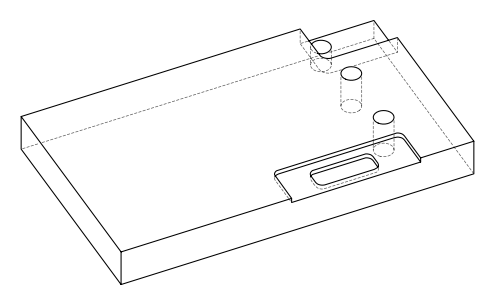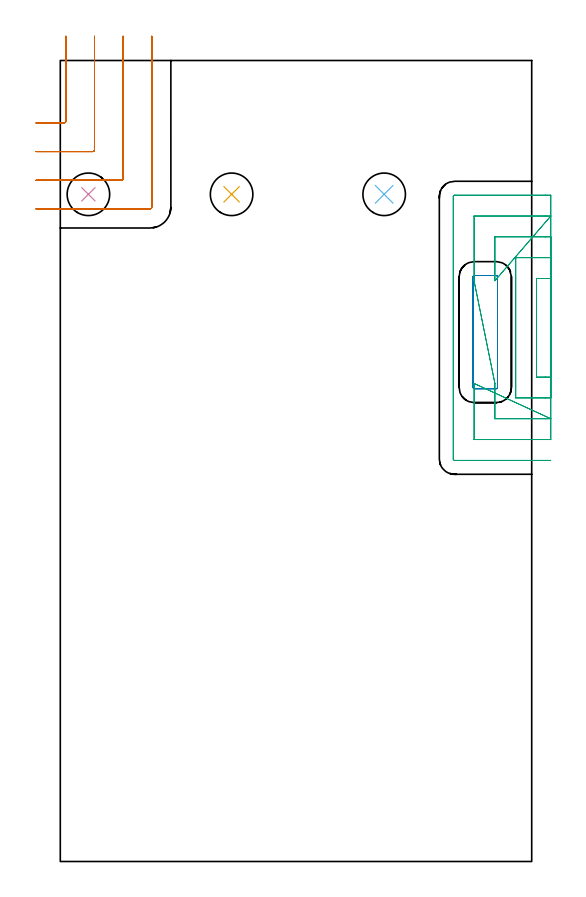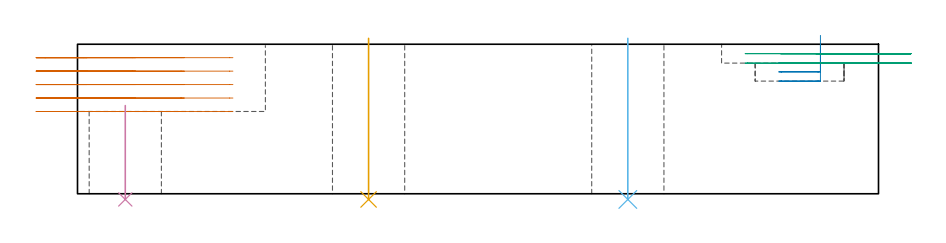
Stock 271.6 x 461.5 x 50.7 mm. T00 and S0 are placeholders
(PLAN: 6 operations, 2 tool changes, 13.5 min)
(1 MILL_CORNER_NOTCH_RECTANGULAR | CORNER_NOTCH_RECTANGULAR | UGT0201_105 | Follow Part, ap 5.5, ae 75% | 5.15 min | 139448 mm3)
(2 MILL_RECTANGULAR_POCKET | POCKET_RECTANGULAR_STRAIGHT | UGT0201_008 | Follow Part, ap 4, ae 75% | 1.65 min | 29746 mm3)
(3 MILL_SLOT | SLOT_PARTIAL_RECTANGULAR | UGT0201_008 | Follow Part, ap 4, ae 75% | 6.14 min | 42042 mm3)
(4 INDEXABLE_INSERT_DRILL_THROUGH_HOLE_FROM_SOLID | STEP1HOLE | NXT0302_020 | 0.13 min | 13125 mm3)
(5 INDEXABLE_INSERT_DRILL_THROUGH_HOLE_FROM_SOLID_1 | STEP1HOLE_1 | NXT0302_020 | 0.22 min | 23878 mm3)
(6 INDEXABLE_INSERT_DRILL_THROUGH_HOLE_FROM_SOLID_2 | STEP1HOLE_2 | NXT0302_020 | 0.22 min | 23868 mm3)
(TOOL UGT0201_105 | End Mill 22 mm | D22 FL25 Z2)
(TOOL UGT0201_008 | End Mill 16 mm | D16 FL32 Z4)
(TOOL NXT0302_020 | Index. Insert Drill 24.5mm [880-D2450L25-03] | D24.5 PA176 FL74 Z2)
(OP 1 MILL_CORNER_NOTCH_RECTANGULAR)
G17 G21 G94 G90
T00 M6
G54
G17 G0 G90 X-14. Y425.5 S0 M3
G43 Z60.7 H0
Z46.14
G94 G1 X-11. F250.
X2.106 F500.
G3 X3.2 Y426.594 R1.1
G1 Y472.5
Y475.5 F250.
G0 Z60.7
X-14. Y409.
Z46.14
G1 X-11.
X18.606 F500.
G3 X19.7 Y410.094 R1.1
G1 Y472.5
Y475.5 F250.
G0 Z60.7
X-14. Y392.5
Z46.14
G1 X-11.
X35.105 F500.
G3 X36.2 Y393.595 R1.1
G1 Y472.5
Y475.5 F250.
G0 Z60.7
X-14. Y376.
Z46.14
G1 X-11.
X51.605 F500.
G3 X52.7 Y377.095 R1.1
G1 Y472.5
Y475.5 F250.
G0 Z60.7
X-14. Y425.5
Z41.58
G1 X-11.
X2.106 F500.
G3 X3.2 Y426.594 R1.1
G1 Y472.5
Y475.5 F250.
G0 Z60.7
X-14. Y409.
Z41.58
G1 X-11.
X18.606 F500.
G3 X19.7 Y410.094 R1.1
G1 Y472.5
Y475.5 F250.
G0 Z60.7
X-14. Y392.5
Z41.58
G1 X-11.
X35.105 F500.
G3 X36.2 Y393.595 R1.1
G1 Y472.5
Y475.5 F250.
G0 Z60.7
X-14. Y376.
Z41.58
G1 X-11.
X51.605 F500.
G3 X52.7 Y377.095 R1.1
G1 Y472.5
Y475.5 F250.
G0 Z60.7
X-14. Y425.5
Z37.02
G1 X-11.
X2.106 F500.
G3 X3.2 Y426.594 R1.1
G1 Y472.5
Y475.5 F250.
G0 Z60.7
X-14. Y409.
Z37.02
G1 X-11.
X18.606 F500.
G3 X19.7 Y410.094 R1.1
G1 Y472.5
Y475.5 F250.
G0 Z60.7
X-14. Y392.5
Z37.02
G1 X-11.
X35.105 F500.
G3 X36.2 Y393.595 R1.1
G1 Y472.5
Y475.5 F250.
G0 Z60.7
X-14. Y376.
Z37.02
G1 X-11.
X51.605 F500.
G3 X52.7 Y377.095 R1.1
G1 Y472.5
Y475.5 F250.
G0 Z60.7
X-14. Y425.5
Z32.46
G1 X-11.
X2.106 F500.
G3 X3.2 Y426.594 R1.1
G1 Y472.5
Y475.5 F250.
G0 Z60.7
X-14. Y409.
Z32.46
G1 X-11.
X18.606 F500.
G3 X19.7 Y410.094 R1.1
G1 Y472.5
Y475.5 F250.
G0 Z60.7
X-14. Y392.5
Z32.46
G1 X-11.
X35.105 F500.
G3 X36.2 Y393.595 R1.1
G1 Y472.5
Y475.5 F250.
G0 Z60.7
X-14. Y376.
Z32.46
G1 X-11.
X51.605 F500.
G3 X52.7 Y377.095 R1.1
G1 Y472.5
Y475.5 F250.
G0 Z60.7
X-14. Y425.5
Z27.9
G1 X-11.
X2.106 F500.
G3 X3.2 Y426.594 R1.1
G1 Y472.5
Y475.5 F250.
G0 Z60.7
X-14. Y409.
Z27.9
G1 X-11.
X18.606 F500.
G3 X19.7 Y410.094 R1.1
G1 Y472.5
Y475.5 F250.
G0 Z60.7
X-14. Y392.5
Z27.9
G1 X-11.
X35.105 F500.
G3 X36.2 Y393.595 R1.1
G1 Y472.5
Y475.5 F250.
G0 Z60.7
X-14. Y376.
Z27.9
G1 X-11.
X51.605 F500.
G3 X52.7 Y377.095 R1.1
G1 Y472.5
Y475.5 F250.
G0 Z60.7
M5
M2
(OP 2 MILL_RECTANGULAR_POCKET)
G17 G21 G94 G90
T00 M6
G54
G17 G0 G90 X251.9 Y282.141 S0 M3
G43 Z60.7 H0
Z53.7
G94 G1 Y305. Z47.575 F250.
Y336.8 F500.
G3 X251.1 Y337.6 R0.8
G1 X238.6
G3 X237.8 Y336.8 R0.8
G1 Y273.2
G3 X238.6 Y272.4 R0.8
G1 X251.1
G3 X251.9 Y273.2 R0.8
G1 Y305.
Y306.
G0 Y282.141 Z50.575
G1 Y305. Z44.45 F250.
Y336.8 F500.
G3 X251.1 Y337.6 R0.8
G1 X238.6
G3 X237.8 Y336.8 R0.8
G1 Y273.2
G3 X238.6 Y272.4 R0.8
G1 X251.1
G3 X251.9 Y273.2 R0.8
G1 Y305.
Y306.
G0 Y282.141 Z47.45
G1 Y305. Z41.325 F250.
Y336.8 F500.
G3 X251.1 Y337.6 R0.8
G1 X238.6
G3 X237.8 Y336.8 R0.8
G1 Y273.2
G3 X238.6 Y272.4 R0.8
G1 X251.1
G3 X251.9 Y273.2 R0.8
G1 Y305.
Y306.
G0 Y282.141 Z44.325
G1 Y305. Z38.2 F250.
Y336.8 F500.
G3 X251.1 Y337.6 R0.8
G1 X238.6
G3 X237.8 Y336.8 R0.8
G1 Y273.2
G3 X238.6 Y272.4 R0.8
G1 X251.1
G3 X251.9 Y273.2 R0.8
G1 Y305.
Y306.
G0 Z60.7
M5
M2
(OP 3 MILL_SLOT)
G17 G21 G94 G90
T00 M6
G54
G17 G0 G90 X282.6 Y335.9 S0 M3
G43 Z60.7 H0
Z47.5
G94 G1 X279.6 F250.
X274.4 F500.
Y279.1
X279.6
X282.6 F250.
Y347.9
X279.6
X262.4 F500.
Y267.1
X279.6
X282.6 F250.
Y359.9
X279.6
X250.4 F500.
Y337.6
Y334.6 F250.
X282.6 Y371.9 F500.
X279.6 F250.
X238.4 F500.
Y337.564
Y334.564 F250.
X250.4 Y275.4 F500.
Y272.4 F250.
Y255.1 F500.
X279.6
X282.6 F250.
X238.4 Y275.441 F500.
Y272.441 F250.
Y243.1 F500.
X279.6
X282.6 F250.
Y383.9
X279.6
X227.2 F500.
G3 X226.4 Y383.1 R0.8
G1 Y231.9
G3 X227.2 Y231.1 R0.8
G1 X279.6
X282.6 F250.
G0 Y335.9 Z44.3
G1 X279.6
X274.4 F500.
Y279.1
X279.6
X282.6 F250.
Y347.9
X279.6
X262.4 F500.
Y267.1
X279.6
X282.6 F250.
Y359.9
X279.6
X250.4 F500.
Y337.6
Y334.6 F250.
X282.6 Y371.9 F500.
X279.6 F250.
X238.4 F500.
Y337.563
Y334.563 F250.
X250.4 Y275.4 F500.
Y272.4 F250.
Y255.1 F500.
X279.6
X282.6 F250.
X238.4 Y275.441 F500.
Y272.441 F250.
Y243.1 F500.
X279.6
X282.6 F250.
Y383.9
X279.6
X227.2 F500.
G3 X226.4 Y383.1 R0.8
G1 Y231.9
G3 X227.2 Y231.1 R0.8
G1 X279.6
X282.6 F250.
G0 Z60.7
M5
M2
(OP 4 INDEXABLE_INSERT_DRILL_THROUGH_HOLE_FROM_SOLID)
G17 G21 G94 G90
T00 M6
G54
G17 G0 G90 X16.2 Y384.4 S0 M3
G43 Z60.7 H1
G94 G81 G98 Z-1.928 F250. R29.9
G80
M5
M2
(OP 5 INDEXABLE_INSERT_DRILL_THROUGH_HOLE_FROM_SOLID_1)
G17 G21 G94 G90
T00 M6
G54
G17 G0 G90 X98.7 Y384.4 S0 M3
G43 Z60.7 H1
G94 G81 G98 Z-1.928 F250. R52.7
G80
M5
M2
(OP 6 INDEXABLE_INSERT_DRILL_THROUGH_HOLE_FROM_SOLID_2)
G17 G21 G94 G90
T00 M6
G54
G17 G0 G90 X186.6 Y384.4 S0 M3
G43 Z60.7 H1
G94 G81 G98 Z-1.928 F250. R52.7
G80
M5
M2
